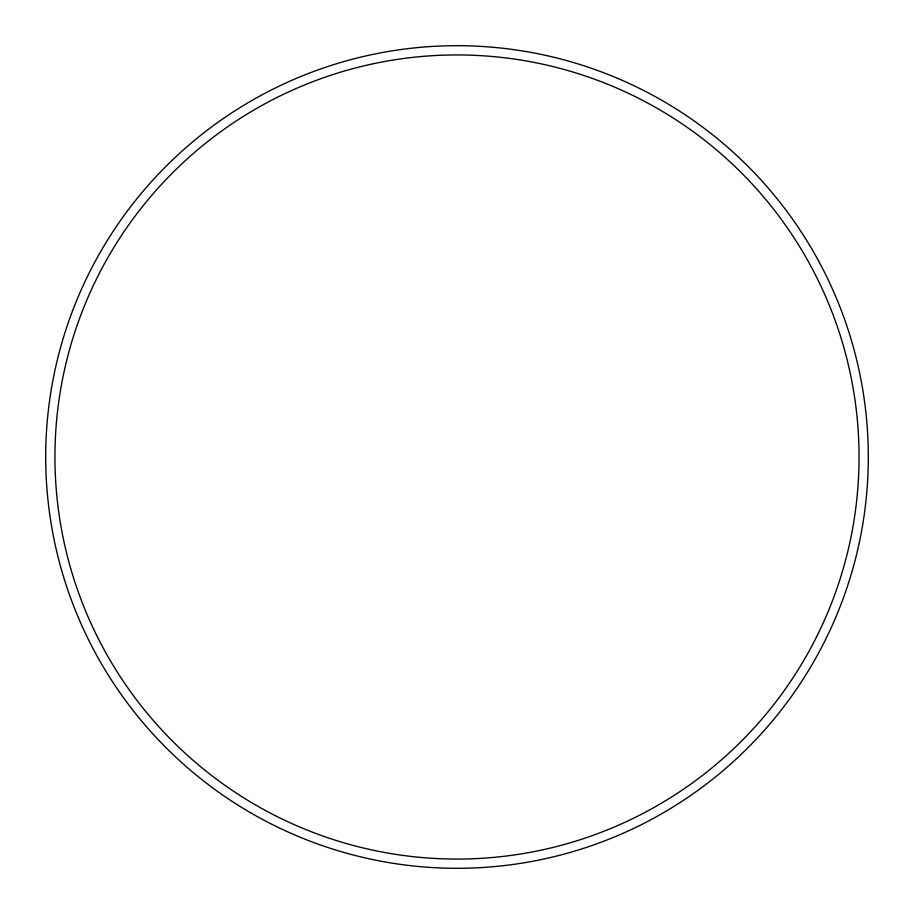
<?xml version="1.0" encoding="UTF-8"?>
<svg xmlns="http://www.w3.org/2000/svg" width="914" height="914" viewBox="0 0 914 914"><rect width="100%" height="100%" fill="white"/><g stroke="black" fill="none" stroke-linecap="round" stroke-linejoin="round"><path stroke-width="1.37" d="M227.974 787.457A402.057 402.057 0 0 0 857.686 490.11A402.057 402.057 0 0 0 285.328 93.434A402.057 402.057 0 0 0 227.974 787.457M251.35 813.197A411.3 411.3 0 0 0 868.3 457A411.3 411.3 0 0 0 251.35 100.803A411.3 411.3 0 0 0 251.35 813.197"/></g></svg>
